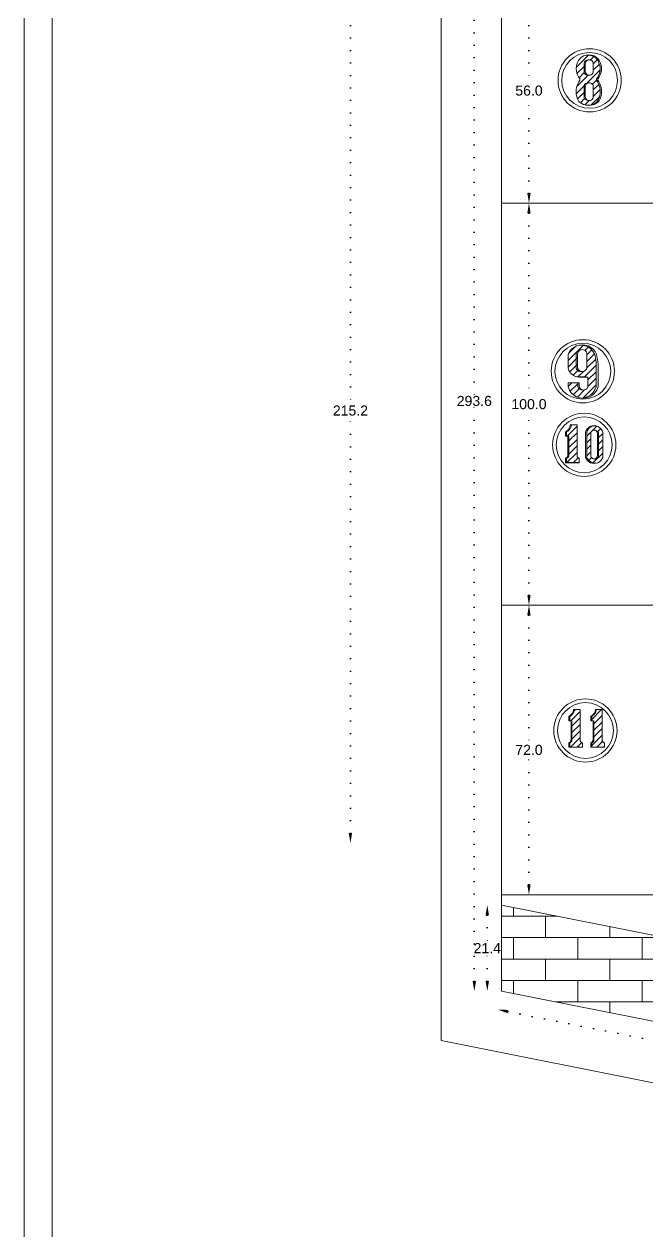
# Model space of a CAD drawing. Header units: inches. Extents: x -1979 to 7680, y -968 to 3127.
# Drawn here: x 2704.5 to 2859.3, y 407.1 to 707.3 of the extents above; entities that cross this region are included whole.
import ezdxf

# ---------------------------------------------------------------- set-up
doc = ezdxf.new("R2010")
doc.units = ezdxf.units.IN
doc.header["$MEASUREMENT"] = 0
doc.linetypes.add('ACAD_ISO07W100', pattern=[3, 0, -3])
doc.styles.get("Standard").update_dxf_attribs({"font": 'arial.ttf'})
doc.dimstyles.new('Copy of Standard', dxfattribs={"dimtxt": 2.5, "dimasz": 2.5, "dimexe": 0.18, "dimexo": 0.0625, "dimgap": 0.09, "dimtad": 0, "dimtih": 1, "dimtoh": 1, "dimdec": 1, "dimzin": 0, "dimdsep": 46, "dimtxsty": 'Standard', "dimcen": 0.09, "dimse1": 1, "dimse2": 1, "dimadec": 0, "dimazin": 0, "dimtfac": 1, "dimtdec": 1, "dimtix": 1, "dimtofl": 0, "dimtmove": 0, "dimatfit": 3, "dimfxl": 1, "dimtolj": 1, "dimtzin": 0, "dimarcsym": 0})
doc.dimstyles.get("Standard").update_dxf_attribs({"dimtxt": 3.5, "dimasz": 2.5, "dimexe": 0.18, "dimexo": 0.0625, "dimgap": 0.09, "dimtad": 0, "dimtih": 1, "dimtoh": 1, "dimdec": 1, "dimzin": 0, "dimdsep": 46, "dimtxsty": 'Standard', "dimcen": 0.09, "dimse1": 1, "dimse2": 1, "dimadec": 0, "dimazin": 0, "dimtfac": 1, "dimtdec": 1, "dimtix": 1, "dimtofl": 0, "dimtmove": 0, "dimatfit": 3, "dimfxl": 1, "dimtolj": 1, "dimtzin": 0, "dimarcsym": 0})
pattern_1 = [(45, (2257.1542, 1148.546), (-0.8148213, 0.8148213), [])]
pattern_2 = [(45, (2274.4018, 1077.8027), (-0.8148213, 0.8148213), [])]

# ---------------------------------------------------------------- blocks, each defined once
blk = doc.blocks.new('*D32')
at = {"color": 0, "linetype": 'ACAD_ISO07W100', "lineweight": -2, "transparency": 16777216}
for p, q in [((2816.43, 757.85), (2816.43, 614.92)), ((2816.43, 469.25), (2816.43, 612.18))]:
    blk.add_line(p, q, dxfattribs=at)
at = {"color": 0, "transparency": 16777216}
for points in [[(2816.01, 757.85), (2816.85, 757.85), (2816.43, 760.35)], [(2816.01, 469.25), (2816.85, 469.25), (2816.43, 466.75)]]:
    blk.add_solid(points, dxfattribs=at)
at = {"layer": 'Defpoints', "color": 0, "transparency": 16777216}
for p in [(2816.43, 760.35), (2823.19, 760.35), (2823.19, 466.75)]:
    blk.add_point(p, dxfattribs=at)
at = {"color": 0, "lineweight": 20, "transparency": 16777216, "insert": (2816.43, 613.55), "char_height": 2.5, "attachment_point": 5}
blk.add_mtext('\\A1;293.6', dxfattribs=at)
blk = doc.blocks.new('*D28')
at = {"color": 0, "linetype": 'ACAD_ISO07W100', "lineweight": -2, "transparency": 16777216}
for p, q in [((2830.01, 660.25), (2830.01, 614.11)), ((2830.01, 565.25), (2830.01, 611.38))]:
    blk.add_line(p, q, dxfattribs=at)
at = {"color": 0, "transparency": 16777216}
for points in [[(2829.59, 660.25), (2830.42, 660.25), (2830.01, 662.75)], [(2829.59, 565.25), (2830.42, 565.25), (2830.01, 562.75)]]:
    blk.add_solid(points, dxfattribs=at)
at = {"layer": 'Defpoints', "color": 0, "transparency": 16777216}
for p in [(2823.19, 662.75), (2823.19, 562.75), (2830.01, 562.75)]:
    blk.add_point(p, dxfattribs=at)
at = {"color": 0, "lineweight": 20, "transparency": 16777216, "insert": (2830.01, 612.75), "char_height": 2.5, "attachment_point": 5}
blk.add_mtext('\\A1;100.0', dxfattribs=at)
blk = doc.blocks.new('*D24')
at = {"color": 0, "linetype": 'ACAD_ISO07W100', "lineweight": -2, "transparency": 16777216}
for p, q in [((2824.74, 461.68), (2907.94, 445.22)), ((2997.51, 427.49), (2918.92, 443.04))]:
    blk.add_line(p, q, dxfattribs=at)
at = {"color": 0, "transparency": 16777216}
for points in [[(2824.82, 462.09), (2824.66, 461.28), (2822.29, 462.17)], [(2997.59, 427.89), (2997.43, 427.08), (2999.97, 427)]]:
    blk.add_solid(points, dxfattribs=at)
at = {"layer": 'Defpoints', "color": 0, "transparency": 16777216}
for p in [(2823.19, 466.75), (3000.87, 431.58), (2999.97, 427)]:
    blk.add_point(p, dxfattribs=at)
at = {"color": 0, "lineweight": 20, "transparency": 16777216, "insert": (2913.43, 444.13), "char_height": 3.5, "attachment_point": 5}
blk.add_mtext('\\A1;181.1', dxfattribs=at)
blk = doc.blocks.new('*D36')
at = {"color": 0, "linetype": 'ACAD_ISO07W100', "lineweight": -2, "transparency": 16777216}
for p, q in [((2819.65, 485.65), (2819.65, 478.79)), ((2819.65, 469.25), (2819.65, 476.1))]:
    blk.add_line(p, q, dxfattribs=at)
at = {"color": 0, "transparency": 16777216}
for points in [[(2819.23, 485.65), (2820.07, 485.65), (2819.65, 488.15)], [(2819.23, 469.25), (2820.07, 469.25), (2819.65, 466.75)]]:
    blk.add_solid(points, dxfattribs=at)
at = {"layer": 'Defpoints', "color": 0, "transparency": 16777216}
for p in [(2823.19, 488.15), (2819.65, 466.75), (2823.19, 466.75)]:
    blk.add_point(p, dxfattribs=at)
at = {"color": 0, "lineweight": 20, "transparency": 16777216, "insert": (2819.65, 477.45), "char_height": 2.5, "attachment_point": 5}
blk.add_mtext('\\A1;21.4', dxfattribs=at)
blk = doc.blocks.new('*D37')
at = {"color": 0, "linetype": 'ACAD_ISO07W100', "lineweight": -2, "transparency": 16777216}
for p, q in [((2830.01, 560.25), (2830.01, 528.11)), ((2830.01, 493.25), (2830.01, 525.38))]:
    blk.add_line(p, q, dxfattribs=at)
at = {"color": 0, "transparency": 16777216}
for points in [[(2829.59, 560.25), (2830.42, 560.25), (2830.01, 562.75)], [(2829.59, 493.25), (2830.42, 493.25), (2830.01, 490.75)]]:
    blk.add_solid(points, dxfattribs=at)
at = {"layer": 'Defpoints', "color": 0, "transparency": 16777216}
for p in [(2823.19, 562.75), (2823.19, 490.75), (2830.01, 490.75)]:
    blk.add_point(p, dxfattribs=at)
at = {"color": 0, "lineweight": 20, "transparency": 16777216, "insert": (2830.01, 526.75), "char_height": 2.5, "attachment_point": 5}
blk.add_mtext('\\A1;72.0', dxfattribs=at)
blk = doc.blocks.new('*D41')
at = {"color": 0, "linetype": 'ACAD_ISO07W100', "lineweight": -2, "transparency": 16777216}
for p, q in [((2830.01, 716.25), (2830.01, 692.11)), ((2830.01, 665.25), (2830.01, 689.38))]:
    blk.add_line(p, q, dxfattribs=at)
at = {"color": 0, "transparency": 16777216}
for points in [[(2829.59, 716.25), (2830.42, 716.25), (2830.01, 718.75)], [(2829.59, 665.25), (2830.42, 665.25), (2830.01, 662.75)]]:
    blk.add_solid(points, dxfattribs=at)
at = {"layer": 'Defpoints', "color": 0, "transparency": 16777216}
for p in [(2823.19, 718.75), (2830.01, 718.75), (2823.19, 662.75)]:
    blk.add_point(p, dxfattribs=at)
at = {"color": 0, "lineweight": 20, "transparency": 16777216, "insert": (2830.01, 690.75), "char_height": 2.5, "attachment_point": 5}
blk.add_mtext('\\A1;56.0', dxfattribs=at)
blk = doc.blocks.new('*D104')
at = {"color": 0, "linetype": 'ACAD_ISO07W100', "lineweight": -2, "transparency": 16777216}
for p, q in [((2785.64, 716.25), (2785.64, 612.53)), ((2785.64, 506.07), (2785.64, 609.79))]:
    blk.add_line(p, q, dxfattribs=at)
at = {"color": 0, "transparency": 16777216}
for points in [[(2785.22, 716.25), (2786.05, 716.25), (2785.64, 718.75)], [(2785.22, 506.07), (2786.05, 506.07), (2785.64, 503.57)]]:
    blk.add_solid(points, dxfattribs=at)
at = {"layer": 'Defpoints', "color": 0, "transparency": 16777216}
for p in [(2823.19, 718.75), (2785.64, 503.57), (2864.79, 503.57)]:
    blk.add_point(p, dxfattribs=at)
at = {"color": 0, "lineweight": 20, "transparency": 16777216, "insert": (2785.64, 611.16), "char_height": 2.5, "attachment_point": 5}
blk.add_mtext('\\A1;215.2', dxfattribs=at)

msp = doc.modelspace()

# ---------------------------------------------------------------- hatches: boundary and pattern name
at = {"lineweight": 20}
h = msp.add_hatch(dxfattribs=at)
h.set_pattern_fill('ANSI31', color=256, scale=9.218651)
h.set_pattern_definition([(45, (2222.7296, 1239.3834), (-0.8148213, 0.8148213), [])])
h.paths.add_polyline_path([(2846.81, 693.66), (2846.87, 693.73), (2847.17, 694.16), (2847.41, 694.62), (2847.58, 695.12), (2847.69, 695.63), (2847.72, 696.16), (2847.69, 696.68), (2847.58, 697.19), (2847.41, 697.69), (2847.17, 698.15), (2846.87, 698.58), (2846.51, 698.97), (2845.92, 699.3), (2845.28, 699.5), (2844.6, 699.57), (2844.09, 699.52), (2843.57, 699.36), (2842.98, 699.02), (2842.62, 698.63), (2842.32, 698.2), (2842.08, 697.73), (2841.9, 697.23), (2841.79, 696.71), (2841.76, 696.18), (2841.79, 695.65), (2841.9, 695.13), (2842.08, 694.64), (2842.32, 694.16), (2842.62, 693.73), (2842.68, 693.66), (2842.68, 693.34), (2842.4, 692.92), (2842.17, 692.46), (2841.99, 691.99), (2841.86, 691.5), (2841.78, 691), (2841.76, 690.49), (2841.78, 689.99), (2841.86, 689.48), (2841.99, 688.99), (2842.17, 688.52), (2842.4, 688.07), (2842.76, 687.77), (2843.14, 687.52), (2843.56, 687.32), (2843.96, 687.19), (2844.15, 687.16), (2844.6, 687.13), (2845.06, 687.16), (2845.5, 687.24), (2845.94, 687.38), (2846.35, 687.58), (2846.73, 687.83), (2847.08, 688.12), (2847.31, 688.57), (2847.49, 689.04), (2847.62, 689.52), (2847.69, 690.02), (2847.72, 690.52), (2847.69, 691.02), (2847.62, 691.52), (2847.49, 692), (2847.31, 692.47), (2847.08, 692.92), (2846.81, 693.34)])
h.paths.add_polyline_path([(2845.4, 692.61), (2845.59, 692.52), (2845.75, 692.39), (2845.89, 692.23), (2845.99, 692.05), (2845.99, 689.27), (2845.96, 689.01), (2845.86, 688.77), (2845.7, 688.56), (2845.49, 688.41), (2845.25, 688.31), (2844.99, 688.27), (2844.73, 688.31), (2844.43, 688.36), (2844.19, 688.46), (2843.99, 688.61), (2843.83, 688.82), (2843.73, 689.06), (2843.7, 689.31), (2843.7, 692.06), (2843.8, 692.24), (2843.94, 692.4), (2844.1, 692.53), (2844.28, 692.62), (2844.48, 692.68), (2844.69, 692.7), (2844.99, 692.69), (2845.2, 692.67)], flags=16)
h.paths.add_polyline_path([(2845.25, 694.6), (2844.99, 694.56), (2844.69, 694.55), (2844.43, 694.59), (2844.19, 694.68), (2843.99, 694.84), (2843.83, 695.05), (2843.73, 695.29), (2843.7, 695.54), (2843.7, 697.37), (2843.73, 697.63), (2843.83, 697.87), (2843.99, 698.07), (2844.19, 698.23), (2844.43, 698.33), (2844.73, 698.38), (2844.99, 698.41), (2845.25, 698.38), (2845.49, 698.28), (2845.7, 698.12), (2845.86, 697.91), (2845.96, 697.67), (2845.99, 697.41), (2845.99, 695.56), (2845.96, 695.3), (2845.86, 695.06), (2845.7, 694.85), (2845.49, 694.7)], flags=16)
h = msp.add_hatch(dxfattribs=at)
h.set_pattern_fill('ANSI31', color=256, scale=9.218651)
h.set_pattern_definition([(45, (2238.6897, 1166.58), (-0.8148213, 0.8148213), [])])
h.paths.add_polyline_path([(2846.72, 620.87), (2846.73, 621.05), (2846.75, 621.48), (2846.75, 621.91), (2846.74, 622.34), (2846.72, 622.77), (2846.69, 623.27), (2846.63, 623.74), (2846.56, 624.21), (2846.46, 624.67), (2846.34, 625.13), (2845.99, 625.78), (2845.52, 626.35), (2844.95, 626.82), (2844.3, 627.17), (2843.59, 627.38), (2842.86, 627.46), (2842.41, 627.41), (2841.81, 627.23), (2841.15, 626.88), (2840.57, 626.41), (2840.1, 625.83), (2839.75, 625.17), (2839.75, 621.74), (2839.83, 621.43), (2839.95, 621.13), (2840.1, 620.85), (2840.29, 620.59), (2840.5, 620.35), (2840.74, 620.13), (2841, 619.94), (2841.28, 619.79), (2841.58, 619.66), (2841.88, 619.57), (2842.2, 619.52), (2842.25, 619.52), (2844.25, 619.52), (2844.67, 619.5), (2844.67, 617.06), (2844.58, 616.84), (2844.44, 616.65), (2844.26, 616.49), (2844.06, 616.37), (2843.83, 616.3), (2843.6, 616.27), (2843.36, 616.3), (2842.95, 616.34), (2842.73, 616.42), (2842.52, 616.53), (2842.35, 616.69), (2842.21, 616.88), (2842.12, 617.09), (2842.12, 618.03), (2839.75, 618.03), (2839.75, 617.06), (2840.05, 616.28), (2840.52, 615.59), (2841.12, 615.01), (2841.84, 614.58), (2842.53, 614.34), (2843.05, 614.29), (2843.87, 614.38), (2844.65, 614.64), (2845.36, 615.07), (2845.96, 615.64), (2846.42, 616.33), (2846.72, 617.09)])
h.paths.add_polyline_path([(2844.18, 621.29), (2843.99, 621.11), (2843.77, 620.98), (2843.52, 620.9), (2843.27, 620.87), (2843.01, 620.9), (2842.76, 620.98), (2842.54, 621.11), (2842.36, 621.29), (2842.21, 621.5), (2842.11, 621.74), (2842.11, 625.17), (2842.15, 625.47), (2842.27, 625.75), (2842.45, 625.99), (2842.69, 626.17), (2842.97, 626.29), (2843.27, 626.33), (2843.57, 626.29), (2843.84, 626.17), (2844.08, 625.99), (2844.27, 625.75), (2844.38, 625.47), (2844.42, 625.17), (2844.42, 621.74), (2844.32, 621.5)], flags=16)
h = msp.add_hatch(dxfattribs=at)
h.set_pattern_fill('ANSI31', color=256, scale=9.218651)
h.set_pattern_definition(pattern_1)
h.paths.add_polyline_path([(2842.37, 599.35), (2842.3, 599.38), (2842.23, 599.42), (2842.17, 599.47), (2842.12, 599.53), (2842.07, 599.59), (2842.03, 599.66), (2842, 599.73), (2841.98, 599.8), (2841.96, 599.88), (2841.96, 599.95), (2841.96, 607.59), (2840.52, 607.59), (2840.5, 607.41), (2840.47, 607.24), (2840.42, 607.07), (2840.35, 606.9), (2840.27, 606.74), (2840.17, 606.59), (2840.07, 606.44), (2839.95, 606.31), (2839.82, 606.18), (2839.68, 606.07), (2839.53, 605.97), (2839.37, 605.89), (2839.37, 604.8), (2839.68, 604.8), (2839.92, 604.79), (2839.92, 599.98), (2839.91, 599.91), (2839.89, 599.84), (2839.86, 599.77), (2839.83, 599.7), (2839.79, 599.63), (2839.75, 599.58), (2839.7, 599.52), (2839.64, 599.47), (2839.58, 599.43), (2839.51, 599.4), (2839.44, 599.37), (2839.37, 599.35), (2839.37, 598.25), (2842.51, 598.25), (2842.51, 599.31), (2842.44, 599.33)])
h = msp.add_hatch(dxfattribs=at)
h.set_pattern_fill('ANSI31', color=256, scale=9.218651)
h.set_pattern_definition(pattern_1)
h.paths.add_polyline_path([(2844.38, 605.76), (2844.38, 599.53), (2844.58, 599.12), (2844.86, 598.76), (2845.21, 598.46), (2845.61, 598.24), (2846.04, 598.11), (2846.49, 598.06), (2846.74, 598.09), (2847.1, 598.2), (2847.5, 598.42), (2847.85, 598.72), (2848.13, 599.08), (2848.34, 599.5), (2848.34, 605.79), (2848.17, 606.24), (2847.9, 606.65), (2847.56, 606.99), (2847.14, 607.24), (2846.74, 607.38), (2846.49, 607.41), (2846.02, 607.35), (2845.56, 607.2), (2845.15, 606.95), (2844.81, 606.61), (2844.55, 606.21)])
h.paths.add_polyline_path([(2847.02, 599.56), (2846.32, 599.03), (2845.46, 599.39), (2845.38, 599.96), (2845.38, 605.88), (2846.08, 606.41), (2846.4, 606.28), (2846.77, 606.23), (2847.02, 605.62)], flags=16)
h = msp.add_hatch(dxfattribs=at)
h.set_pattern_fill('ANSI31', color=256, scale=9.218651)
h.set_pattern_definition(pattern_2)
h.paths.add_polyline_path([(2843.15, 528.56), (2843.08, 528.59), (2843.01, 528.63), (2842.95, 528.68), (2842.9, 528.74), (2842.85, 528.8), (2842.81, 528.87), (2842.78, 528.94), (2842.76, 529.01), (2842.75, 529.09), (2842.74, 529.16), (2842.74, 536.8), (2841.31, 536.8), (2841.29, 536.62), (2841.25, 536.45), (2841.2, 536.28), (2841.13, 536.11), (2841.05, 535.95), (2840.96, 535.8), (2840.85, 535.65), (2840.73, 535.52), (2840.6, 535.39), (2840.46, 535.28), (2840.31, 535.18), (2840.15, 535.1), (2840.15, 534.01), (2840.46, 534.01), (2840.7, 534), (2840.7, 529.19), (2840.69, 529.12), (2840.67, 529.05), (2840.65, 528.98), (2840.62, 528.91), (2840.58, 528.84), (2840.53, 528.79), (2840.48, 528.73), (2840.42, 528.68), (2840.36, 528.64), (2840.29, 528.61), (2840.22, 528.58), (2840.15, 528.56), (2840.15, 527.46), (2843.3, 527.46), (2843.3, 528.52), (2843.22, 528.54)])
h = msp.add_hatch(dxfattribs=at)
h.set_pattern_fill('ANSI31', color=256, scale=9.218651)
h.set_pattern_definition(pattern_2)
h.paths.add_polyline_path([(2848.61, 528.56), (2848.54, 528.59), (2848.48, 528.63), (2848.42, 528.68), (2848.36, 528.74), (2848.32, 528.8), (2848.28, 528.87), (2848.25, 528.94), (2848.23, 529.01), (2848.21, 529.09), (2848.21, 529.16), (2848.21, 536.8), (2846.77, 536.8), (2846.75, 536.62), (2846.72, 536.45), (2846.66, 536.28), (2846.6, 536.11), (2846.52, 535.95), (2846.42, 535.8), (2846.32, 535.65), (2846.2, 535.52), (2846.07, 535.39), (2845.92, 535.28), (2845.77, 535.18), (2845.62, 535.1), (2845.62, 534.01), (2845.93, 534.01), (2846.17, 534), (2846.17, 529.19), (2846.16, 529.12), (2846.14, 529.05), (2846.11, 528.98), (2846.08, 528.91), (2846.04, 528.84), (2846, 528.79), (2845.94, 528.73), (2845.89, 528.68), (2845.82, 528.64), (2845.76, 528.61), (2845.69, 528.58), (2845.62, 528.56), (2845.62, 527.46), (2848.76, 527.46), (2848.76, 528.52), (2848.69, 528.54)])
h = msp.add_hatch(dxfattribs=at)
h.set_pattern_fill('AR-BRSTD', color=256, scale=2)
h.set_pattern_definition([(0, (274.137, 0), (0, 5.334), []), (90, (274.137, 0), (-8, 5.334), [5.334, -5.334])])
h.paths.add_polyline_path([(2823.19, 488.15), (2823.19, 466.75), (3004.94, 430.61), (3004.94, 452.01)])

# ---------------------------------------------------------------- linework, layer by layer
for p, q in [((2808.19, 454.44), (2808.19, 775.35)), ((2823.19, 466.75), (2823.19, 760.35)), ((2823.19, 705.35), (2823.19, 585.35)), ((2823.19, 705.35), (2823.19, 640.35)), ((2844.78, 692.67), (2844.58, 692.61)), ((2844.99, 692.69), (2844.78, 692.67)), ((2864.79, 662.75), (2823.19, 662.75)), ((2839.37, 605.89), (2839.37, 604.8)), ((2839.37, 598.25), (2842.51, 598.25)), ((2864.79, 562.75), (2823.19, 562.75)), ((2840.15, 535.1), (2840.15, 534.01)), ((2845.62, 535.1), (2845.62, 534.01)), ((2840.15, 527.46), (2843.3, 527.46)), ((2845.62, 527.46), (2848.76, 527.46)), ((2823.19, 490.75), (2863.19, 490.75)), ((2823.19, 466.75), (2823.19, 488.15)), ((3004.94, 452.01), (2823.19, 488.15)), ((2823.19, 466.75), (2823.19, 483.75)), ((3004.94, 430.61), (2823.19, 466.75)), ((3019.94, 412.33), (2808.19, 454.44))]:
    msp.add_line(p, q, dxfattribs=at)
for points in [[(2704.54, 186.85), (3598.73, 186.85), (3598.73, 819.1), (2704.54, 819.1)], [(2711.51, 214.38), (3588.68, 214.38), (3588.68, 784.65), (2711.51, 784.65)], [(2844.43, 694.59), (2844.19, 694.68), (2843.99, 694.84), (2843.83, 695.05), (2843.73, 695.29), (2843.7, 695.54), (2843.7, 697.37), (2843.73, 697.63), (2843.83, 697.87), (2843.99, 698.07), (2844.19, 698.23), (2844.43, 698.33), (2844.73, 698.38), (2844.99, 698.41), (2845.25, 698.38), (2845.49, 698.28), (2845.7, 698.12), (2845.86, 697.91), (2845.96, 697.67), (2845.99, 697.41), (2845.99, 695.56), (2845.96, 695.3), (2845.86, 695.06), (2845.7, 694.85), (2845.49, 694.7), (2845.25, 694.6), (2844.99, 694.56), (2844.69, 694.55)], [(2845.7, 688.56), (2845.86, 688.77), (2845.96, 689.01), (2845.99, 689.27), (2845.99, 692.05), (2845.89, 692.23), (2845.75, 692.39), (2845.59, 692.52), (2845.4, 692.61), (2845.2, 692.67), (2844.99, 692.69), (2844.69, 692.7), (2844.48, 692.68), (2844.28, 692.62), (2844.1, 692.53), (2843.94, 692.4), (2843.8, 692.24), (2843.7, 692.06), (2843.7, 689.31), (2843.73, 689.06), (2843.83, 688.82), (2843.99, 688.61), (2844.19, 688.46), (2844.43, 688.36), (2844.73, 688.31), (2844.99, 688.27), (2845.25, 688.31), (2845.49, 688.41)], [(2843.6, 614.22), (2843.6, 614.23), (2843.46, 614.22)], [(2847.85, 598.72), (2847.5, 598.42), (2847.1, 598.2), (2846.74, 598.09), (2846.66, 598.06), (2846.2, 598.01), (2845.74, 598.06), (2845.3, 598.2), (2844.9, 598.42), (2844.55, 598.72), (2844.27, 599.08), (2844.07, 599.5), (2844.07, 605.79), (2844.24, 606.24), (2844.5, 606.65), (2844.85, 606.99), (2845.26, 607.24), (2845.72, 607.4), (2846.2, 607.45), (2846.68, 607.4), (2846.74, 607.38), (2847.14, 607.24), (2847.56, 606.99), (2847.9, 606.65), (2848.17, 606.24), (2848.34, 605.79), (2848.34, 599.5), (2848.13, 599.08)]]:
    msp.add_lwpolyline(points, close=True, dxfattribs=at)
for points in [[(2842.68, 693.34), (2842.68, 693.66), (2842.62, 693.73), (2842.32, 694.16), (2842.08, 694.64), (2841.9, 695.13), (2841.79, 695.65), (2841.76, 696.18), (2841.79, 696.71), (2841.9, 697.23), (2842.08, 697.73), (2842.32, 698.2), (2842.62, 698.63), (2842.98, 699.02), (2843.57, 699.36), (2844.09, 699.52), (2844.23, 699.56)], [(2843.96, 687.19), (2844.15, 687.16), (2844.6, 687.13), (2845.06, 687.16), (2845.5, 687.24), (2845.94, 687.38), (2846.35, 687.58), (2846.73, 687.83), (2847.08, 688.12), (2847.31, 688.57), (2847.49, 689.04), (2847.62, 689.52), (2847.69, 690.02), (2847.72, 690.52), (2847.69, 691.02), (2847.62, 691.52), (2847.49, 692), (2847.31, 692.47), (2847.08, 692.92), (2846.81, 693.34), (2846.81, 693.66), (2846.87, 693.73), (2847.17, 694.16), (2847.41, 694.62), (2847.58, 695.12), (2847.69, 695.63), (2847.72, 696.16), (2847.69, 696.68), (2847.58, 697.19), (2847.41, 697.69), (2847.17, 698.15), (2846.87, 698.58), (2846.51, 698.97), (2845.92, 699.3), (2845.28, 699.5), (2844.6, 699.57), (2844.09, 699.52)], [(2847.13, 693.34), (2847.13, 693.66), (2847.19, 693.73), (2847.49, 694.16), (2847.74, 694.64), (2847.91, 695.13), (2848.02, 695.65), (2848.05, 696.18), (2848.02, 696.71), (2847.91, 697.23), (2847.74, 697.73), (2847.49, 698.2), (2847.19, 698.63), (2846.83, 699.02), (2846.24, 699.36), (2845.59, 699.56), (2844.91, 699.63), (2844.23, 699.56)], [(2844.73, 698.38), (2844.49, 698.28), (2844.29, 698.12), (2844.13, 697.91), (2844.03, 697.67), (2843.99, 697.41), (2843.99, 695.56), (2844.03, 695.3), (2844.13, 695.06), (2844.29, 694.85), (2844.49, 694.7), (2844.73, 694.6), (2844.99, 694.56)], [(2842.68, 693.34), (2842.4, 692.92), (2842.17, 692.46), (2841.99, 691.99), (2841.86, 691.5), (2841.78, 691), (2841.76, 690.49), (2841.78, 689.99), (2841.86, 689.48), (2841.99, 688.99), (2842.17, 688.52), (2842.4, 688.07), (2842.76, 687.77), (2843.14, 687.52), (2843.56, 687.32), (2843.96, 687.19), (2843.99, 687.18)], [(2843.99, 687.18), (2844.45, 687.09), (2844.91, 687.06), (2845.36, 687.09), (2845.82, 687.18), (2846.25, 687.32), (2846.67, 687.52), (2847.05, 687.77), (2847.41, 688.07), (2847.64, 688.52), (2847.82, 688.99), (2847.95, 689.48), (2848.03, 689.99), (2848.05, 690.49), (2848.03, 691), (2847.95, 691.5), (2847.82, 691.99), (2847.64, 692.46), (2847.41, 692.92), (2847.13, 693.34)], [(2844.58, 692.61), (2844.4, 692.52), (2844.23, 692.39), (2844.1, 692.23), (2843.99, 692.05), (2843.99, 689.27), (2844.03, 689.01), (2844.13, 688.77), (2844.29, 688.56), (2844.49, 688.41), (2844.73, 688.31)], [(2841.81, 627.23), (2842.41, 627.41), (2842.52, 627.45), (2843.27, 627.52), (2844.01, 627.45), (2844.72, 627.23), (2845.38, 626.88), (2845.96, 626.41), (2846.43, 625.83), (2846.79, 625.17), (2846.91, 624.71), (2847, 624.24), (2847.08, 623.77), (2847.13, 623.29), (2847.17, 622.78), (2847.19, 622.35), (2847.2, 621.91), (2847.2, 621.48), (2847.18, 621.05), (2847.17, 620.87), (2847.17, 617.06), (2846.87, 616.28), (2846.4, 615.59), (2845.8, 615.01), (2845.08, 614.58), (2844.29, 614.31), (2843.6, 614.23)], [(2842.53, 614.34), (2843.05, 614.29), (2843.87, 614.38), (2844.65, 614.64), (2845.36, 615.07), (2845.96, 615.64), (2846.42, 616.33), (2846.72, 617.09), (2846.72, 620.87), (2846.73, 621.05), (2846.75, 621.48), (2846.75, 621.91), (2846.74, 622.34), (2846.72, 622.77), (2846.69, 623.27), (2846.63, 623.74), (2846.56, 624.21), (2846.46, 624.67), (2846.34, 625.13), (2845.99, 625.78), (2845.52, 626.35), (2844.95, 626.82), (2844.3, 627.17), (2843.59, 627.38), (2842.86, 627.46), (2842.41, 627.41)], [(2841.81, 627.23), (2841.15, 626.88), (2840.57, 626.41), (2840.1, 625.83), (2839.75, 625.17), (2839.75, 621.74), (2839.83, 621.43), (2839.95, 621.13), (2840.1, 620.85), (2840.29, 620.59), (2840.5, 620.35), (2840.74, 620.13), (2841, 619.94), (2841.28, 619.79), (2841.58, 619.66), (2841.88, 619.57), (2842.2, 619.52), (2842.25, 619.52), (2842.52, 619.5), (2844.67, 619.5)], [(2842.86, 626.28), (2842.56, 626.24), (2842.28, 626.12), (2842.05, 625.94), (2841.87, 625.7), (2841.75, 625.43), (2841.71, 625.13), (2841.71, 621.73), (2841.81, 621.5), (2841.95, 621.29), (2842.14, 621.11), (2842.36, 620.98), (2842.6, 620.9), (2842.86, 620.87), (2843.27, 620.87), (2843.52, 620.9), (2843.77, 620.98), (2843.99, 621.11), (2844.18, 621.29), (2844.32, 621.5), (2844.42, 621.74), (2844.42, 625.17)], [(2844.42, 625.17), (2844.38, 625.47), (2844.27, 625.75), (2844.08, 625.99), (2843.84, 626.17), (2843.57, 626.29), (2843.27, 626.33), (2842.97, 626.29), (2842.69, 626.17), (2842.45, 625.99), (2842.27, 625.75), (2842.15, 625.47), (2842.11, 625.17), (2842.11, 621.74), (2842.21, 621.5), (2842.36, 621.29), (2842.54, 621.11), (2842.76, 620.98), (2843.01, 620.9), (2843.27, 620.87)], [(2843.6, 616.27), (2843.83, 616.3), (2844.06, 616.37), (2844.26, 616.49), (2844.44, 616.65), (2844.58, 616.84), (2844.67, 617.06), (2844.67, 619.5), (2844.25, 619.52), (2842.25, 619.52)], [(2843.46, 614.22), (2842.63, 614.31), (2842.53, 614.34), (2841.84, 614.58), (2841.12, 615.01), (2840.52, 615.59), (2840.05, 616.28), (2839.75, 617.06), (2839.75, 618.03), (2842.12, 618.03), (2842.52, 618.03), (2842.52, 617.06), (2842.62, 616.84), (2842.76, 616.65), (2842.93, 616.49), (2843.14, 616.37), (2843.36, 616.3)], [(2843.6, 616.27), (2843.36, 616.3), (2842.95, 616.34), (2842.73, 616.42), (2842.52, 616.53), (2842.35, 616.69), (2842.21, 616.88), (2842.12, 617.09), (2842.12, 618.03)], [(2839.13, 598.2), (2842.51, 598.2), (2842.51, 598.25), (2842.51, 599.31), (2842.44, 599.33), (2842.37, 599.35), (2842.3, 599.38), (2842.23, 599.42), (2842.17, 599.47), (2842.12, 599.53), (2842.07, 599.59), (2842.03, 599.66), (2842, 599.73), (2841.98, 599.8), (2841.96, 599.88), (2841.96, 599.95), (2841.96, 607.59), (2841.96, 607.64), (2840.29, 607.64), (2840.27, 607.46), (2840.23, 607.28), (2840.18, 607.11), (2840.12, 606.94), (2840.03, 606.77), (2839.94, 606.62), (2839.83, 606.47), (2839.71, 606.34), (2839.58, 606.21), (2839.44, 606.1), (2839.28, 606), (2839.13, 605.91), (2839.13, 604.8), (2839.37, 604.8), (2839.68, 604.8), (2839.68, 599.95), (2839.67, 599.88), (2839.65, 599.8), (2839.63, 599.73), (2839.59, 599.66), (2839.55, 599.6), (2839.51, 599.54), (2839.46, 599.49), (2839.4, 599.44), (2839.33, 599.4), (2839.27, 599.36), (2839.2, 599.33), (2839.13, 599.31), (2839.13, 598.2), (2839.37, 598.25), (2839.37, 599.35), (2839.44, 599.37), (2839.51, 599.4), (2839.58, 599.43), (2839.64, 599.47), (2839.7, 599.52), (2839.75, 599.58), (2839.79, 599.63), (2839.83, 599.7), (2839.86, 599.77), (2839.89, 599.84), (2839.91, 599.91), (2839.92, 599.98), (2839.92, 604.79), (2839.68, 604.8)], [(2839.13, 605.91), (2839.37, 605.89), (2839.53, 605.97), (2839.68, 606.07), (2839.82, 606.18), (2839.95, 606.31), (2840.07, 606.44), (2840.17, 606.59), (2840.27, 606.74), (2840.35, 606.9), (2840.42, 607.07), (2840.47, 607.24), (2840.5, 607.41), (2840.52, 607.59)], [(2840.29, 607.64), (2840.52, 607.59), (2841.96, 607.59)], [(2846.74, 598.09), (2846.49, 598.06), (2846.04, 598.11), (2845.61, 598.24), (2845.21, 598.46), (2844.86, 598.76), (2844.58, 599.12), (2844.38, 599.53), (2844.38, 605.76), (2844.55, 606.21), (2844.81, 606.61), (2845.15, 606.95), (2845.56, 607.2), (2846.02, 607.35), (2846.49, 607.41), (2846.74, 607.38)], [(2846.49, 599.17), (2846.7, 599.2), (2846.9, 599.28), (2847.07, 599.41), (2847.2, 599.58), (2847.28, 599.78), (2847.31, 599.99), (2847.31, 605.45), (2847.28, 605.66), (2847.2, 605.86), (2847.07, 606.03), (2846.9, 606.16), (2846.7, 606.24), (2846.49, 606.27), (2846.2, 606.3), (2845.99, 606.27), (2845.79, 606.19), (2845.62, 606.06), (2845.49, 605.89), (2845.41, 605.69), (2845.38, 605.48), (2845.38, 599.96)], [(2845.38, 599.96), (2845.41, 599.74), (2845.49, 599.55), (2845.62, 599.38), (2845.79, 599.25), (2845.99, 599.17), (2846.2, 599.14), (2846.41, 599.17), (2846.61, 599.25), (2846.78, 599.38), (2846.91, 599.55), (2846.99, 599.74), (2847.02, 599.96), (2847.02, 605.48), (2846.99, 605.69), (2846.91, 605.89), (2846.78, 606.06), (2846.61, 606.19), (2846.41, 606.27), (2846.2, 606.3)], [(2839.91, 527.41), (2843.3, 527.41), (2843.3, 527.46), (2843.3, 528.52), (2843.22, 528.54), (2843.15, 528.56), (2843.08, 528.59), (2843.01, 528.63), (2842.95, 528.68), (2842.9, 528.74), (2842.85, 528.8), (2842.81, 528.87), (2842.78, 528.94), (2842.76, 529.01), (2842.75, 529.09), (2842.74, 529.16), (2842.74, 536.8), (2842.74, 536.85), (2841.08, 536.85), (2841.06, 536.67), (2841.02, 536.49), (2840.97, 536.32), (2840.9, 536.15), (2840.82, 535.99), (2840.72, 535.83), (2840.61, 535.68), (2840.49, 535.55), (2840.36, 535.42), (2840.22, 535.31), (2840.07, 535.21), (2839.91, 535.12), (2839.91, 534.01), (2840.15, 534.01), (2840.46, 534.01), (2840.46, 529.16), (2840.45, 529.09), (2840.44, 529.01), (2840.41, 528.94), (2840.38, 528.88), (2840.34, 528.81), (2840.29, 528.75), (2840.24, 528.7), (2840.18, 528.65), (2840.12, 528.61), (2840.05, 528.57), (2839.98, 528.54), (2839.91, 528.52), (2839.91, 527.41), (2840.15, 527.46), (2840.15, 528.56), (2840.22, 528.58), (2840.29, 528.61), (2840.36, 528.64), (2840.42, 528.68), (2840.48, 528.73), (2840.53, 528.79), (2840.58, 528.84), (2840.62, 528.91), (2840.65, 528.98), (2840.67, 529.05), (2840.69, 529.12), (2840.7, 529.19), (2840.7, 534), (2840.46, 534.01)], [(2839.91, 535.12), (2840.15, 535.1), (2840.31, 535.18), (2840.46, 535.28), (2840.6, 535.39), (2840.73, 535.52), (2840.85, 535.65), (2840.96, 535.8), (2841.05, 535.95), (2841.13, 536.11), (2841.2, 536.28), (2841.25, 536.45), (2841.29, 536.62), (2841.31, 536.8)], [(2841.08, 536.85), (2841.31, 536.8), (2842.74, 536.8)], [(2845.37, 527.41), (2848.76, 527.41), (2848.76, 527.46), (2848.76, 528.52), (2848.69, 528.54), (2848.61, 528.56), (2848.54, 528.59), (2848.48, 528.63), (2848.42, 528.68), (2848.36, 528.74), (2848.32, 528.8), (2848.28, 528.87), (2848.25, 528.94), (2848.23, 529.01), (2848.21, 529.09), (2848.21, 529.16), (2848.21, 536.8), (2848.21, 536.85), (2846.54, 536.85), (2846.52, 536.67), (2846.48, 536.49), (2846.43, 536.32), (2846.36, 536.15), (2846.28, 535.99), (2846.19, 535.83), (2846.08, 535.68), (2845.96, 535.55), (2845.83, 535.42), (2845.68, 535.31), (2845.53, 535.21), (2845.37, 535.12), (2845.37, 534.01), (2845.62, 534.01), (2845.93, 534.01), (2845.93, 529.16), (2845.92, 529.09), (2845.9, 529.01), (2845.88, 528.94), (2845.84, 528.88), (2845.8, 528.81), (2845.76, 528.75), (2845.7, 528.7), (2845.65, 528.65), (2845.58, 528.61), (2845.52, 528.57), (2845.45, 528.54), (2845.37, 528.52), (2845.37, 527.41), (2845.62, 527.46), (2845.62, 528.56), (2845.69, 528.58), (2845.76, 528.61), (2845.82, 528.64), (2845.89, 528.68), (2845.94, 528.73), (2846, 528.79), (2846.04, 528.84), (2846.08, 528.91), (2846.11, 528.98), (2846.14, 529.05), (2846.16, 529.12), (2846.17, 529.19), (2846.17, 534), (2845.93, 534.01)], [(2845.37, 535.12), (2845.62, 535.1), (2845.77, 535.18), (2845.92, 535.28), (2846.07, 535.39), (2846.2, 535.52), (2846.32, 535.65), (2846.42, 535.8), (2846.52, 535.95), (2846.6, 536.11), (2846.66, 536.28), (2846.72, 536.45), (2846.75, 536.62), (2846.77, 536.8)], [(2846.54, 536.85), (2846.77, 536.8), (2848.21, 536.8)]]:
    msp.add_lwpolyline(points, dxfattribs=at)
for centre, radius in [((2845.09, 693.3), 7.86), ((2845.09, 693.3), 6.94), ((2843.4, 620.94), 7.86), ((2843.4, 620.94), 6.94), ((2843.74, 602.65), 7.86), ((2843.74, 602.65), 6.94), ((2844.04, 531.59), 7.86), ((2844.04, 531.59), 6.94)]:
    msp.add_circle(centre, radius, dxfattribs=at)

# ---------------------------------------------------------------- dimensions: what is measured, and where the dimension line sits
for base, p1, p2, angle, picture, middle in [((2816.43, 760.35), (2823.19, 466.75), (2823.19, 760.35), 270, '*D32', (2816.43, 613.55)), ((2785.64, 503.57), (2823.19, 718.75), (2864.79, 503.57), 270, '*D104', (2785.64, 611.16)), ((2830.01, 718.75), (2823.19, 662.75), (2823.19, 718.75), 90, '*D41', (2830.01, 690.75)), ((2830.01, 562.75), (2823.19, 662.75), (2823.19, 562.75), 90, '*D28', (2830.01, 612.75)), ((2830.01, 490.75), (2823.19, 562.75), (2823.19, 490.75), 90, '*D37', (2830.01, 526.75)), ((2819.65, 466.75), (2823.19, 488.15), (2823.19, 466.75), 90, '*D36', (2819.65, 477.45))]:
    dim = msp.add_linear_dim(base=base, p1=p1, p2=p2, angle=angle, dimstyle='Copy of Standard', dxfattribs=at)
    dim.commit()
    dim.dimension.update_dxf_attribs({"geometry": picture, "text_midpoint": middle})
dim = msp.add_linear_dim(base=(2999.97, 427), p1=(2823.19, 466.75), p2=(3000.87, 431.58), angle=348.8035, dimstyle='Standard', dxfattribs=at)
dim.commit()
dim.dimension.update_dxf_attribs({"geometry": '*D24', "text_midpoint": (2913.43, 444.13), "dimtype": 161})

doc.saveas('drawing.dxf')
